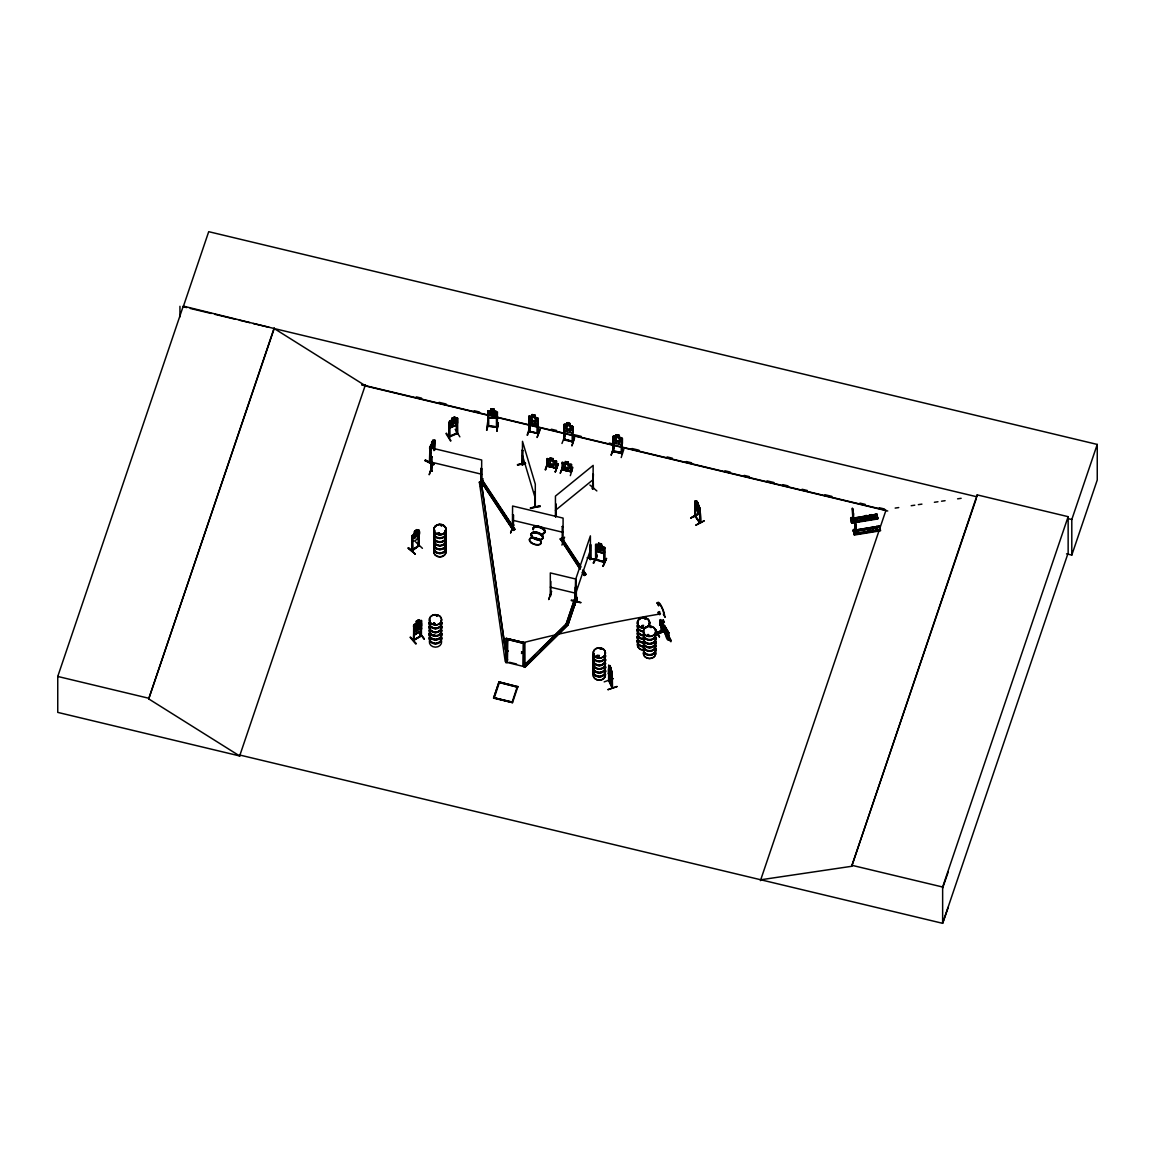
<?xml version="1.0" encoding="UTF-8"?>
<svg xmlns="http://www.w3.org/2000/svg" width="1155" height="1155" viewBox="0 0 1155 1155"><rect width="100%" height="100%" fill="white"/><g stroke="black" fill="none" stroke-linecap="round" stroke-linejoin="round"><path stroke-width="1.5" d="M556.364 468.251L556.407 461.206L555.555 461.004L556.493 460.932L556.508 468.251L548.076 465.768M562.961 469.854C563.524 469.782 561.936 460.585 562.961 462.635M550.675 595.922L550.834 581.384M457.38 433.01L448.703 436.879L449.757 436.373M851.683 518.84L851.553 519.519M853.328 514.971L853.199 521.252C850.325 490.702 855.061 525.381 853.04 510.77M853.531 514.928L853.401 521.223L852.549 508.518L853.083 509.976M855.061 521.482L854.671 531.228M854.83 520.963L856.057 525.828L855.768 533.134L855.176 530.477M669.106 636.521L665.915 630.255L667.229 634.153C662.537 628.161 672.99 646.179 667.835 635.279L669.063 636.593M851.538 519.519L851.047 518.263L851.047 519.822M852.13 518.927L852.635 518.739M853.747 530.939L853.531 531.055M576.417 601.192L576.244 586.235L576.316 601.336L576.605 599.936M590.754 558.212L590.133 559.525L590.422 558.125M590.754 558.327L590.133 559.352M413.375 640.318L421.474 635.337M414.27 640.231L414.096 625.664L413.49 640.606L414.385 639.538M420.478 636.03L421.488 635.77M429.415 462.144L430.252 461.177L429.415 461.625M608.627 680.021L609.032 680.873M608.627 680.54L608.685 665.381L609.869 667.272L609.219 666.767L609.811 672.701L611.515 674.924M612.28 686.893L612.15 687.687M487.713 425.502L488.623 426.44L487.829 426.455L487.8 411.079L491.005 410.732L491.005 408.986L494.225 409.274L494.21 411.108L495.712 411.887L495.712 415.15L494.109 416.406L491.106 416.147L489.503 414.602L489.503 411.339L491.106 410.891L491.005 408.986M487.771 411.844L488.623 412.205L488.724 426.44C484.479 424.982 497.863 428.765 497.459 426.412M486.602 430.266L487.67 422.008M488.031 422.037L487.121 430.021M497.329 427.206L497.43 411.916L494.21 411.108L494.225 409.274M496.289 411.296L487.785 411.166M496.448 412.898L497.357 412.696L496.448 412.898L496.477 427.162M496.318 418.355L497.43 416.623L496.318 418.355L488.782 417.691L487.8 415.771L488.854 417.634L496.26 418.197M497.978 422.658L496.939 431.19L498.094 422.932M498.036 422.687L496.982 430.902M580.864 602.434L571.379 599.979M576.663 600.037L575.984 601.264L576.013 578.309L590.393 535.862L590.422 558.645M438.337 533.711L438.481 533.942M437.731 533.235L438.655 532.657L438.467 533.827M441.788 525.554L440.835 525.64L441.759 525.843M433.558 623.657L434.078 624.205M434.814 623.729L434.396 624.09M436.359 615.86L437.168 615.485M433.385 634.644L433.544 635.467M436.633 615.86L437.269 616.193M433.717 634.976L434.8 634.615M597.106 656.762L597.222 657.166M597.756 657.209L597.655 656.257L598.738 656.228M600.441 649.312L601.25 648.937M600.571 648.648L600.196 649.038M600.513 648.691L600.845 648.922M641.704 626.833L641.776 626.27M641.935 627.006L643.046 627.021M645.457 618.965L644.476 618.676L645.472 618.849M643.191 626.92L642.584 626.097M647.551 635.452L648.316 635.467M650.987 627.338L650.467 627.396M650.51 627.338L651.319 627.526M658.653 614.215C660.602 616.135 661.425 611.067 658.653 614.215A1144.013 608.151 1.2 0 0 522.883 642.743M660.559 620.134L667.388 632.42L660.53 620.177M660.082 624.638L667.388 637.17L660.53 624.451M432.273 445.267L430.844 445.527L431.883 446.075L430.801 449.685L432.244 445.96L433.674 445.657L432.576 445.123L433.645 441.686L432.317 445.022M434.28 447.375L434.756 440.084L433.038 441.932L433.096 440.055L430.757 445.902L430.757 449.18L431.58 449.411M865.543 517.483L865.745 518.537M522.349 464.974L522.493 449.974L522.421 465.075L522.147 463.66M534.967 492.853L535.068 492.059L534.982 507.161C534 503.984 536.324 508.041 534.881 506.482M611.529 675.43L610.75 671.69L611.5 671.358L609.508 667.056L610.244 670.636M571.263 600.6L580.748 602.78M456.499 433.529L457.539 433.399L457.539 418.11L457.582 422.889L456.543 425.04L449.887 428.014L448.949 426.585L449.858 420.868L456.572 418.009M433.139 447.23L433.962 444.675M556.378 466.505L555.31 467.992L548.019 466.259L548.062 458.766L547.21 458.564L547.975 459.04L547.845 466.331L547.095 466.144L556.421 467.876M547.889 461.769L545.218 469.782L547.845 463.516M548.293 461.639L545.68 469.811M547.975 466.274L548.091 465.927M555.31 460.845L556.378 461.812L547.08 459.502L548.019 466.259L555.642 468.093L555.642 460.73M555.757 467.212L555.454 468.006L556.421 467.356M558.37 464.209L555.237 472.106L557.923 463.862M557.879 463.834L555.31 471.846M563.221 465.436L560.218 473.362L563.294 465.22M570.642 464.324L571.494 464.527L570.642 464.324L570.455 471.644L571.407 470.951M572.866 467.414L570.325 475.658M481.606 468.93L480.841 468.454L481.693 468.656L481.577 483.223L481.693 460.008L431.19 447.923L431.075 471.139L431.19 456.572L432.057 456.759L431.956 470.749M432.057 456.759L431.104 456.846M431.84 466.793L429.198 474.763L431.883 466.764M431.32 470.215L431.927 471.283M432.143 470.489L432.057 471.283L431.32 470.735M480.653 482.559L481.563 482.66M480.841 468.454L480.827 483.064L480.827 482.097M483.064 478.762L480.494 486.775M529.813 417.431L529.062 416.955L529.813 417.431L529.914 431.681L528.99 430.598M527.113 435.132L529.741 427.162M527.532 435.19L530.232 427.307M529.914 431.681L538.447 433.37L537.306 432.937M537.393 419.207L538.346 419.121L537.393 419.207L537.436 433.096M538.331 432.793L537.306 433.457L537.494 422.485M538.244 418.384L538.129 433.688L538.447 432.851M539.775 429.241L537.075 437.5L540.222 429.617M513.354 515.13L512.589 514.654L513.354 515.13L513.239 528.86M510.597 532.859L513.758 524.716L510.64 532.83M562.211 540.194L563.062 541.305L562.139 541.045L563.062 541.305L563.091 518.104L512.589 506.02L512.401 529.134L513.369 528.456L513.311 529.38M563.914 425.3L564.68 425.776L564.766 440.026L563.857 438.943M565.084 435.348L561.965 443.477M572.346 427.263L573.198 427.466L572.346 427.263L572.158 441.802L573.299 441.196M571.927 445.844L574.584 437.572L571.985 445.57M562.24 526.55L563.091 526.752L562.24 526.55L562.211 541.161M562.037 540.656L563.091 540.453M564.593 537.147L561.908 545.102M613.146 436.417L614.07 436.041L613.031 436.388L613.074 451.677L613.002 437.355L613.955 437.283L613.955 451.807L613.218 450.724M613.781 447.274L611.111 455.287L613.738 447.303M621.534 442.61L621.506 453.655L621.534 439.044M622.386 439.247L621.433 439.319M576.244 586.235L576.013 586.957L576.576 586.321M590.133 559.525L590.393 544.51L590.566 558.933M590.609 559.468L590.725 544.582M621.52 453.612C626.819 451.663 598.319 449.656 622.386 453.251M621.188 457.568L623.816 449.367M590.393 558.212L590.465 559.237M587.375 557.937L595.33 559.8L595.634 558.832M547.051 464.281L548.091 466.216L555.338 467.905M550.155 457.958L553.303 458.607L553.173 460.484L554.718 461.437L554.718 464.7L553.173 465.739L550.271 465.046L548.712 463.271L548.712 460.008L550.271 459.791L550.184 457.871L550.184 459.618M563.062 462.707L562.052 463.184L565.185 463.213M562.052 467.876L563.005 469.854L570.31 471.587C571.999 469.883 572.519 465.71 570.267 464.483L563.077 462.866M563.005 469.854L570.339 471.5M568.26 462.289L565.185 461.466L565.257 463.386L563.698 463.603L563.698 466.865L565.257 468.627L568.159 469.32L569.718 468.295L569.718 465.032L568.159 464.079L568.188 462.231M568.26 464.036L568.289 462.202M551.628 591.36L548.712 599.561L551.368 591.591M575.219 587.245L575.306 601.394M577.052 597.698L574.324 605.696L577.024 597.467M415.728 534.462L417.576 531.343L416.074 534.534L417.634 535.371L415.612 535.285L413.562 538.591L415.107 535.285L413.634 534.447L415.771 534.433M240.081 755.11L239.778 755.976L57.75 712.39L57.75 676.455L183.255 306.104L274.211 328.54L148.706 698.905L239.648 755.948L239.951 755.081L942.639 923.321L948.226 907.253M186.764 307.605L183.255 306.768L208.709 231.679L1097.25 444.43L1097.25 479.989L1071.797 555.079L1066.541 553.823M148.706 698.905L274.211 327.876M239.648 755.948L365.456 384.716M529.957 422.903L529.033 420.853L529.957 422.932L537.292 424.679L538.374 423.25M535.241 415.266L532.109 414.616L535.241 415.266L535.155 424.174M535.213 417.099L538.374 418.543L529.033 416.161L529.033 431.566L538.216 433.645M563.958 429.299L563.857 424.592L564.91 424.188C568.549 426.267 565.647 420.276 570.094 423.611L570.007 432.519M564.867 424.116L572.129 426.007L570.094 425.358M564.809 431.248L563.885 429.198L564.809 431.277L572.158 433.024L573.227 431.595M570.094 423.611L566.961 422.961M572.1 432.995L573.097 431.393M506.179 638.369L524.688 642.801L506.179 638.369L506.063 662.652L507.42 662.595L507.81 638.787L523.518 642.642L523.273 666.421L524.688 666.738L524.442 642.873L506.424 638.556L506.063 662.652M517.916 686.445L512.531 702.659L493.589 698.125L498.974 681.912L517.916 686.749L498.974 681.912M493.589 698.125L498.974 682.215M517.238 686.763L512.156 702.096L494.268 697.808L499.364 682.475L517.238 687.066L499.364 682.475M613.045 441.051L613.998 443.044L621.347 444.805L622.415 443.376L622.386 438.496M621.318 437.788C610.764 437.038 614.345 435.117 619.282 435.392L619.311 437.312M619.196 444.285L619.282 435.392M621.26 437.716L619.282 437.139M576.013 592.544L590.393 550.083M523.489 666.291L524.933 667.345L567.625 625.418L566.167 623.931L575.161 597.395L577.009 597.842L568.015 624.812L566.167 624.379L539.804 650.265M566.167 624.379L575.161 597.842L577.009 598.29L568.015 624.812M760.438 880.644L885.957 510.279L496.679 417.071M760.741 879.778L851.683 866.293L977.202 494.889L1068.144 516.675L1068.144 552.971L942.639 923.321L942.639 887.026L1068.144 516.675M851.683 866.293L976.322 498.498M1071.797 555.079L1071.797 519.519L1097.25 444.43M942.639 888.065L948.226 871.982M507.565 662.551L523.273 666.421L523.518 665.728M408.422 547.961L415.237 553.996L408.09 548.279M408.394 548.004L415.136 554.039L408.437 547.73M420.665 631.005L421.561 628.652L420.723 631.02L414.616 634.802L420.723 631.02M420.536 627.439L421.402 625.216M856.202 526.868L855.119 520.4L854.859 521.511M593.396 488.493L593.15 474.026L592.443 488.839L593.468 488.392M695.685 505.471L696.494 508.041L698.847 509.99C697.403 493.214 702.933 523.951 700.103 523.042L694.79 515.65L699.815 523.201L699.757 507.853M695.657 516.516L694.79 516.169L694.906 500.895L695.353 508.099L699.208 513.888L690.719 518.09L699.251 513.542L695.411 508.056M699.815 522.681L699.555 521.742M662.393 622.776L662.508 631.525M661.497 622.949L661.772 631.915L661.31 631.092M411.815 550.69L419.164 545.492L412.046 551.022L412.321 549.78L418.572 545.983L418.846 531.04L418.428 531.762M418.543 545.954L418.846 544.741M453.294 421.532L455.619 418.933L453.814 421.748L455.705 422.975L453.236 422.369L450.753 425.156L452.63 422.254L450.84 421.041L453.265 421.416M410.444 637.112L416.248 643.552M595.359 559.67L587.447 557.822M596.384 545.723L595.691 545.189L596.399 560.016L595.792 558.89M595.576 549.188L596.5 551.238L603.574 553.534L604.657 552.047M598.593 543.11L601.64 544.005L603.011 550.199L601.495 551.108L598.694 550.199L597.178 548.307L597.178 545.044L598.694 544.943L598.622 543.023L598.622 544.77M596.5 551.238L595.72 544.467M597.251 555.353L593.67 563.294M597.308 555.656L593.237 563.207L597.308 555.367M596.399 559.511L603.747 561.677M603.719 548.12L604.671 548.12L603.719 548.12L603.776 562.456L604.643 562.644L604.657 547.355L596.572 544.106L595.576 544.496L595.619 559.8L596.485 559.987L596.514 545.463M604.614 547.441L604.556 562.687L595.619 559.8M603.574 553.534L596.543 551.152M603.776 562.456L604.758 561.806L587.419 557.648M603.719 562.341L603.978 561.503L603.805 562.413M602.924 566.066L606.505 558.356L603.054 566.369M603.011 566.354L606.49 558.659M611.717 678.433L612.251 677.639M612.208 677.552L611.746 678.548L608.945 672.614L608.714 665.482M612.107 680.988L611.63 681.999L608.382 673.567M439.492 533.596L438.005 533.913M434.742 623.989L435.045 624.133M507.406 641.357L507.435 641.819M507.435 651.391L507.623 650.583L507.623 651.449M507.507 651.55L507.507 650.496M507.594 659.852L507.594 659.678M598.247 656.069L598.377 657.209M598.911 656.921L598.362 656.184M641.516 626.255L642.267 627.497L642.931 626.385M648.836 635.221L648.605 635.582M648.836 635.409L648.085 634.369M450.926 440.762L446.451 433.154M425.054 460.643L433.5 464.931L433.775 464.238M433.775 464.541L425.285 460.268L433.76 464.267M655.231 629.36L659.375 636.896L655.679 631.049M659.418 636.867L655.275 629.114L659.476 636.593M697.274 505.919L698.761 506.352L697.721 506.886L698.833 510.467L697.403 506.785L695.974 506.468L697.043 505.904L696.017 502.439L697.245 505.746M868.242 529.149L868.084 529.986M868.112 529.51L869.758 529.048M420.16 624.682L416.392 628.349L415.078 627.743M699.757 512.517L690.676 517.974M413.288 639.841L420.795 636.246M667.07 632.55L660.53 619.614L660.487 624.898M609.32 681.176L609.306 675.863M612.525 687.528L608.974 680.512M492.391 413.071L489.937 411.238L491.943 413.418L489.85 415.324L492.636 413.865L495.408 415.814L493.272 413.548L495.307 411.714L492.608 413.028M433.183 440.098L431.537 442.423M431.537 444.184L429.776 447.086L434.843 440.142L434.699 450.132M429.776 461.134L429.458 462.26L429.92 447.404L429.761 462.491L429.833 447.028L429.761 461.971M434.41 441.094L434.41 449.974M430.209 447.548L429.458 448.039M425.04 460.686L425.329 459.993L433.746 464.324M430.656 452.789L429.833 451.692M575.176 600.932L575.609 601.842M695.324 502.555L695.166 501.761L695.368 516.848L695.685 502.208L696.494 502.786C695.44 497.415 700.45 507.363 696.451 500.909M700.103 522.536L695.671 516.343M537.205 424.491L538.244 423.048M555.266 467.833L556.306 466.389M621.217 444.704L622.386 443.202M421.561 623.96L413.75 628.782L414.616 634.802M414.602 533.278L413.418 534.794L413.418 538.057L414.602 538.533L417.98 534.462L417.98 531.199L416.796 531.545L416.796 529.611L414.443 531.473L414.443 533.22L414.53 531.459L416.883 529.669M592.861 488.435L593.222 487.67M411.815 550.776L412.465 536.079L412.783 550.531L412.032 550.574M522.147 463.834L522.753 465.003M535.314 506.453L534.881 507.002M449.006 421.965L449.858 420.868M415.136 627.945L416.435 624.812M433.616 623.123L433.544 624.278L434.987 624.047M649.081 635.467L647.435 635.077M416.392 623.108L415.078 624.48L415.136 631.207L416.435 631.814L420.16 628.103L420.16 621.419L418.846 621.621L418.875 619.686L416.248 621.274L416.248 623.021M609.349 680.771L608.945 679.905M568.015 624.379L566.167 623.931L523.489 665.843L524.933 667.345M524.745 665.063L534.779 655.203M524.933 666.897L567.625 624.985L566.167 623.931M867.29 518.624L867.564 517.382M870.062 530.174L868.546 530.419M869.874 530.506L869.758 528.903M420.593 636.304L420.478 621.794L421.2 621.361L421.344 635.9L421.402 620.553L413.678 625.303L414.515 624.176M415.829 644.071L410.112 637.329M547.239 465.768L547.975 465.407M571.494 464.527L571.508 471.832L562.081 469.739L562.976 469.002M570.541 470.792L570.628 471.673M528.961 431.161L538.331 433.313M563.9 439.348L573.299 441.715M659.346 612.641C661.382 609.941 655.419 613.276 658.783 612.959M451.952 420.102L450.522 421.315L450.522 424.578L451.952 425.358L456.066 422.152L456.066 418.89L454.622 418.933L454.68 416.998L451.807 418.254L451.807 420.001M556.32 516.415L556.075 504.23L555.685 516.949M592.746 489.056L593.396 474.229M487.771 426.065L497.357 426.917L488.767 425.791M555.44 510.322L593.15 479.614M412.898 541.623L412.176 540.323C415.223 544.684 422.788 531.632 418.298 530.246L412.09 535.703L412.191 551.022M412.696 536.281L411.815 536.584M422.412 548.322L415.713 541.984M412.768 550.083L411.743 550.358M521.482 651.983L522.45 652.431L521.641 651.983M522.233 652.503L521.497 653.528L522.046 652.33M433.139 441.99L433.962 441.398L433.948 450.623M450.537 440.95L446.003 433.601M600.109 547.456L602.665 546.69L600.759 548.076L602.78 550.747L600.152 548.264L597.554 549.101L599.517 547.658L597.626 545.044L600.095 547.412M593.049 488.276L593.15 465.393L555.44 496.101L555.44 516.747M592.443 488.464L593.006 487.728M438.351 532.845L438.221 533.812M433.573 623.151L434.497 622.949M434.655 623.382L434.237 622.978M597.77 656.17L598.045 657.166M598.68 657.253L597.279 657.08M418.861 625.635L416.435 627.136L416.435 630.413L418.861 628.912L418.846 622.213L416.392 623.686L416.392 626.948L418.846 625.476M414.298 625.894L413.375 626.097M418.962 632.03L424.26 639.018L418.514 632.002M421.055 635.048L420.824 636.275M421.402 635.813L413.577 640.549L413.707 625.202M424.26 639.018L418.919 632.016M418.413 545.535L412.162 550.473M562.196 468.872L571.595 471.558L562.023 469.681L562.196 462.159M562.99 469.926L563.062 462.361M431.306 470.764L432.057 470.995L431.017 470.576M529.163 430.642L529.928 430.786M481.563 483.18L480.841 483.021M563.914 439.001L573.125 442.033L573.097 426.729L572.057 425.892M573.068 441.99L563.727 439.824L563.885 424.506M622.256 453.771L613.204 451.287M868.43 529.12L869.513 528.932M609.551 675.386L611.24 678.938L610.504 671.56M696.451 502.656L695.426 501.01L699.237 506.468M699.757 522.594L699.815 507.911M700.06 508.749L699.309 508.258M695.368 516.487L695.166 515.39L695.18 516.227M704.218 520.746L695.714 525.222L704.232 520.804M506.381 656.083L481.245 481.765L482.92 480.985L514.841 529.192L513.167 530.419L481.245 481.765L479.339 482.4M482.92 480.985L481.245 482.213L505.356 649.413M513.167 530.419L514.841 529.192M579.435 568.217L560.291 538.851L561.965 538.057L581.109 566.99M560.291 539.284L561.965 538.057M585.903 574.223L584.228 575.45L585.903 574.223L583.03 569.877M451.865 418.341L454.68 416.998M448.645 436.46L449.035 437.24L448.746 422.716L449.526 422.369L449.642 436.965L448.862 437.269L457.438 433.443L457.279 418.962L456.499 419.308L456.658 433.789L457.149 432.634M449.685 422.629L448.746 422.716M456.658 419.568L457.279 418.962M449.901 427.841L456.485 424.953M449.613 436.186L456.615 433.342M455.171 429.314L459.863 436.85M610.778 673.986L609.161 670.579L609.522 675.401M660.472 620.856L660.169 625.086L660.169 619.802M663.1 619.831L664.139 622.502M663.1 620.639L663.345 619.73M662.58 622.704L661.743 621.289L661.483 621.968M662.104 630.962L662.205 622.112L661.209 622.43L661.209 631.309M661.584 623.108L662.58 622.559M660.487 619.629L668.904 633.157L664.24 625.562M656.935 632.319L666.002 629.056M657.123 632.622L666.06 628.898M661.613 630.962L657.137 632.406M665.078 630.587L657.628 633.561L666.594 630.096M657.657 633.315L666.551 629.778M528.99 416.262L532.109 416.363L532.137 414.53L532.195 423.466M665.424 628.392L663.981 626.501L669.034 634.961L668.933 640.115C665.02 642.166 662.811 616.741 664.024 630.644M665.323 633.604L669.438 640.534M669.438 637.589L670.896 640.014C671.055 644.562 668.153 630.442 665.323 630.168L666.421 634.658L670.896 641.776M608.425 673.654L608.483 668.846M610.822 671.531L609.71 668.99L609.652 670.911L608.772 669.063L612.15 676.382M610.822 673.278L609.956 669.842L610.677 671.936M611.717 674.881L609.739 671.459M434.381 635.394L433.775 635.495M609.811 667.446L609.869 665.525L612.251 672.946L612.251 688.236L608.656 680.613M608.974 666.291L608.902 680.728M611.053 668.052L609.768 665.554M608.945 672.614L608.685 670.059M608.685 665.381L611.832 671.43M611.818 687.572L612.193 673.12L612.525 688.048M604.166 681.883L613.334 678.635M609.349 680.916L612.251 687.716M617.001 686.431L607.833 689.694L617.015 686.676M449.526 436.085L449.613 436.937L449.526 422.369M866.091 517.108L867.188 517.166M867.058 518.609L865.745 518.393M869.628 530.491L868.791 530.535M522.724 450.695L522.161 450.046M525.366 463.011L517.411 464.729L525.482 463.155M517.512 465.061L525.539 463.444M530.405 507.94L539.919 505.818L540.049 506.54M540.049 506.496L530.39 508.157L539.948 506.164M418.861 625.057L420.16 624.841M480.653 482.934L481.794 482.906M851.668 522.796L850.73 517.671L853.386 517.238L854.252 521.728L851.596 522.161M874.234 514.769L876.89 514.148L850.715 518.754L853.458 517.556M864.777 516.126C868.56 526.637 860.995 513.73 867.434 515.693L868.372 519.75M869.802 515.303C873.584 525.828 866.005 512.921 872.458 514.87L873.397 518.942M876.89 514.336L850.629 518.523L850.889 519.533L876.89 514.437M850.816 519.317L877.121 515.621M875.389 515.939L850.831 519.375L877.064 515.202M875.375 515.852L850.961 519.909M851.408 518.754L851.336 521.064L851.278 518.234M851.596 522.638L877.814 518.407L851.654 522.724L851.596 521.41L854.252 520.992L854.325 522.233L853.386 517.238M875.837 517.787L851.596 521.41M851.48 521.959L877.656 517.599L877.916 518.927L851.726 523.172L851.495 522.017M877.728 518.133L851.538 522.363M855.018 523.013L855.119 522.176M853.3 529.539C859.421 529.438 852.534 528.586 853.372 530.607M853.632 530.145L853.92 532.931L853.863 530.102M855.09 530.708L879.648 526.998L879.388 526.102L853.213 530.405L853.516 531.704M879.59 526.983L853.473 531.416M854.05 531.314L854.686 530.665M855.263 531.43L867.506 529.524M870.971 528.86L877.973 527.821M880.413 530.26L854.195 534.534L853.3 530.477L879.388 526.146L880.5 530.795L854.296 535.025L854.166 533.292L856.894 533.177M854.252 534.678L853.978 533.639L880.24 529.481L880.399 530.275M880.399 530.087L853.978 533.639M895.168 508.085L898.734 507.565M911.208 505.717L914.774 505.183M918.341 504.648L921.921 504.129M934.395 502.281L937.961 501.746M941.527 501.212L945.093 500.693M957.582 498.83L961.148 498.31M664.645 625.649L668.889 633.128M668.427 633.041L664.197 625.577M532.21 416.45L530.65 416.652L530.65 419.929L532.21 421.69L535.111 422.384L536.656 421.358L536.656 418.096L535.27 417.186M567.062 424.795L565.502 424.997L565.502 428.274L567.062 430.035L569.964 430.728L571.523 429.703L571.523 426.44L569.964 425.488M616.25 436.561L614.691 436.778L614.691 440.041L616.25 441.816L619.152 442.509L620.711 441.484L620.711 438.221L619.152 437.269M866.784 518.682L865.961 518.552M418.399 530.217L419.149 530.275M661.772 623.021L661.497 631.828M564.55 439.535L564.752 439.174M622.17 453.294L622.285 438.496L621.217 437.759M562.889 540.757L562.052 540.554M421.532 624.104L420.637 623.902M420.564 620.423L421.561 620.553L421.532 628.768M491.005 409.072L494.21 409.361M412.537 550.242L412.465 536.079M621.65 452.688L614.056 451.157M438.655 532.657L439.593 533.466M438.655 532.715L439.564 533.264M456.485 418.009L457.582 418.197M563.149 469.233L570.44 471.067M613.002 437.355L613.868 437.557M564.867 439.376L572.245 441.094M480.971 482.097L481.693 482.357M480.841 482.675L481.722 482.804M512.56 528.745L513.354 529.365L513.441 514.856M568.188 463.992L571.263 465.393M190.257 308.443L211.25 313.467M214.743 314.304L235.736 319.329M239.229 320.166L249.725 322.678M253.219 323.516L268.971 327.284M1068.346 518.696L1071.797 519.519M616.149 434.728L619.253 435.478M532.21 417.027L535.155 417.807M567.062 425.372L570.007 426.152M616.25 437.153L619.196 437.933M532.21 420.29L535.111 420.983M567.062 428.635L569.964 429.328M616.25 440.416L619.152 441.109M416.305 396.887L421.575 398.143M439.102 402.344L446.119 404.033M474.171 410.747L479.44 412.003M532.036 424.607L537.306 425.863M551.325 429.212L556.595 430.483M574.122 434.684L581.138 436.359M609.19 443.072L614.46 444.329M631.987 448.53L639.004 450.219M667.056 456.932L672.326 458.189M686.344 461.552L691.614 462.809M724.921 470.792L730.191 472.048M744.21 475.398L749.48 476.669M767.007 480.855L774.023 482.545M782.787 484.638L788.057 485.894M802.075 489.258L807.345 490.514M824.872 494.715L831.889 496.39M859.941 503.118L865.211 504.374M879.229 507.738L884.499 508.994M487.915 414.977L361.659 384.745L365.168 385.582L274.211 328.54L976.899 496.794L977.202 494.889M363.608 385.51L488.074 415.309M496.838 417.403L887.747 511.001M431.19 462.144L481.693 474.243M512.589 520.241L563.091 532.34M550.314 587.144L575.565 593.194M523.345 666.421L523.446 643.205L507.42 639.365L523.273 643.335M493.589 697.837L512.531 702.659M851.683 865.254L942.639 887.026M57.75 676.455L148.706 698.241M509.557 662.291L516.53 664.01M497.357 426.397L497.213 427.278M662.104 622.069L661.959 622.805M528.99 431.494L529.134 416.204M547.138 466.1L547.21 458.564M529.048 431.003L530.015 430.887M643.624 640.808L643.653 640.823A6.122 5.14 0 0 0 649.485 647.392A6.122 5.14 0 0 0 655.52 640.996M643.624 651.998L643.653 652.012A6.136 5.169 0 0 0 649.485 658.581A6.136 5.169 0 0 0 655.549 652.171M429.877 451.822L430.382 452.847M416.984 625.173L415.338 624.162L417.518 624.783L419.727 621.52L418.067 624.537L419.828 625.476L417.547 625.216M621.246 437.673L622.415 438.669M589.902 485.042L596.846 490.933M412.09 540.396L412.176 535.66M699.699 522.378L699.612 508.113M610.807 673.986L611.356 675.112L610.88 673.221M418.875 621.448L418.933 619.759L416.248 621.274M421.561 625.245L420.593 627.512L414.501 631.251L413.707 629.865M877.771 518.292L876.89 514.148M850.831 519.404L851.524 519.317M575.103 601.813L575.565 578.973L550.314 572.923L550.329 595.879M562.918 539.948L580.157 565.979M583.03 570.325L585.903 574.67M560.291 538.851L580.402 569.213M582.308 572.115L584.228 575.002M582.308 572.548L584.228 575.45M482.92 481.433L514.841 529.64M481.245 481.765L513.167 529.972M454.68 418.745L454.724 417.085M663.345 620.553L664.385 622.401M660.169 624.494L667.388 637.17M660.082 624.999L660.588 625.808M610.013 666.998L610.721 667.922M609.811 671.3L610.923 673.654M593.468 487.886L592.443 488.839M610.923 669.799L611.5 678.332L609.133 673.466M879.518 526.709L855.22 530.91M851.177 519.49L851.047 518.263M522.493 455.546L535.299 498.354M611.731 671.459L612.15 672.975M874.234 514.581L875.158 518.653M855.956 530.044L856.894 534.101L856.822 532.859M855.971 533.105L855.22 522.97M851.278 519.779L851.567 521.02M853.863 531.661L854.151 532.903M479.339 481.953L505.255 661.627M419.077 545.478L419.077 530.203M875.966 530.809L875.028 526.94M873.31 531.242L872.372 527.373M870.942 531.618L870.018 527.748M868.286 532.051L867.362 528.182M855.956 529.106L856.028 530.174M698.125 503.176L698.082 504.995M697.764 503.132L696.768 501.718M696.537 500.851L696.595 502.743M695.166 501.761L695.18 516.747M670.521 639.913L670.521 640.967L670.073 639.09M662.104 621.881L661.122 622.126M616.178 434.641L616.25 443.592M609.912 665.67L609.912 667.417M577.009 598.29L576.995 597.424L574.324 605.696M573.068 426.816L573.068 431.479M566.99 422.874L567.062 431.811M556.075 504.23L556.075 516.213M534.736 492.131L535.299 507.002L535.299 484.133L522.493 441.326L522.421 465.075M524.688 642.801L524.572 667.085M512.156 702.096L494.268 697.808M487.901 411.108L487.901 415.771M456.499 424.65L456.557 433.832M432.851 440.921L431.869 442.307M420.478 630.688L420.406 636.073M418.197 536.887L418.355 546.041M414.096 632.767L414.241 640.202M179.949 306.306L179.949 316.889M445.267 534.765A6.136 5.169 0 0 1 439.81 542.431A6.136 5.169 0 0 1 434.627 534.621M445.339 534.505A6.223 5.241 0 0 1 439.81 542.287A6.223 5.241 0 0 1 434.554 534.361M445.281 538.042A6.15 5.169 0 0 1 439.81 545.738A6.15 5.169 0 0 1 434.627 537.912M445.252 537.826A6.122 5.14 0 0 1 439.81 545.478A6.122 5.14 0 0 1 434.655 537.696M445.339 530.578A6.223 5.241 0 0 1 439.81 538.36A6.223 5.241 0 0 1 434.554 530.434M445.267 534.101A6.136 5.169 0 0 1 439.81 541.782A6.136 5.169 0 0 1 434.627 533.971M445.252 530.838A6.136 5.154 0 0 1 439.81 538.504A6.136 5.154 0 0 1 434.641 530.708M445.339 534.303A6.223 5.241 0 0 1 439.81 542.085A6.223 5.241 0 0 1 434.554 534.159M445.267 530.188A6.136 5.169 0 0 1 439.81 537.855A6.136 5.169 0 0 1 434.627 530.044M445.267 545.954A6.136 5.169 0 0 1 439.81 553.62A6.136 5.169 0 0 1 434.627 545.81M445.339 545.694A6.223 5.241 0 0 1 439.81 553.462A6.223 5.241 0 0 1 434.554 545.55M434.627 549.087A6.15 5.169 0 0 0 439.81 556.927A6.15 5.169 0 0 0 445.281 549.231A6.15 5.169 0 0 1 439.81 556.797A6.15 5.169 0 0 1 434.627 548.957M445.281 538.216A6.15 5.169 0 0 1 439.81 545.896A6.15 5.169 0 0 1 434.627 538.071M445.339 541.767A6.223 5.241 0 0 1 439.81 549.549A6.223 5.241 0 0 1 434.554 541.623M445.267 545.29A6.136 5.169 0 0 1 439.81 552.971A6.136 5.169 0 0 1 434.627 545.146M445.252 542.027A6.136 5.154 0 0 1 439.81 549.693A6.136 5.154 0 0 1 434.641 541.897M445.339 545.492A6.223 5.241 0 0 1 439.81 553.259A6.223 5.241 0 0 1 434.554 545.348M445.339 541.565A6.223 5.241 0 0 1 439.81 549.347A6.223 5.241 0 0 1 434.554 541.421M445.267 541.363A6.136 5.169 0 0 1 439.81 549.044A6.136 5.169 0 0 1 434.627 541.233M440.849 625.028A6.136 5.154 0 0 1 435.392 632.695A6.136 5.154 0 0 1 430.238 624.898M440.936 624.768A6.223 5.241 0 0 1 435.392 632.55A6.223 5.241 0 0 1 430.151 624.624M440.864 628.306A6.136 5.169 0 0 1 435.392 635.972A6.136 5.169 0 0 1 430.223 628.161M440.849 628.103A6.136 5.154 0 0 1 435.392 635.755A6.136 5.154 0 0 1 430.238 627.959M440.936 620.841A6.223 5.241 0 0 1 435.392 628.623A6.223 5.241 0 0 1 430.151 620.697M440.849 624.379A6.136 5.154 0 0 1 435.392 632.03A6.136 5.154 0 0 1 430.238 624.234M440.849 621.116A6.136 5.154 0 0 1 435.392 628.768A6.136 5.154 0 0 1 430.238 620.971M440.936 624.566A6.223 5.241 0 0 1 435.392 632.348A6.223 5.241 0 0 1 430.151 624.422M440.936 620.639A6.223 5.241 0 0 1 435.392 628.421A6.223 5.241 0 0 1 430.151 620.495M440.849 620.452A6.136 5.154 0 0 1 435.392 628.103A6.136 5.154 0 0 1 430.238 620.307M440.849 636.217A6.136 5.154 0 0 1 435.392 643.884A6.136 5.154 0 0 1 430.238 636.073M440.936 635.957A6.223 5.241 0 0 1 435.392 643.725A6.223 5.241 0 0 1 430.151 635.813M440.864 639.495A6.136 5.169 0 0 1 435.392 647.161A6.136 5.169 0 0 1 430.223 639.35M440.82 628.695A6.107 5.125 0 0 1 435.392 636.318A6.107 5.125 0 0 1 430.252 628.551M440.936 632.03A6.223 5.241 0 0 1 435.392 639.812A6.223 5.241 0 0 1 430.151 631.886M440.849 635.568A6.136 5.154 0 0 1 435.392 643.22A6.136 5.154 0 0 1 430.238 635.423M440.849 632.29A6.136 5.154 0 0 1 435.392 639.957A6.136 5.154 0 0 1 430.238 632.16M440.936 631.828A6.223 5.241 0 0 1 435.392 639.61A6.223 5.241 0 0 1 430.151 631.684M440.849 631.641A6.136 5.154 0 0 1 435.392 639.293A6.136 5.154 0 0 1 430.238 631.496M604.686 658.09A6.136 5.169 0 0 1 599.214 665.756A6.136 5.169 0 0 1 594.045 657.946M596.327 656.083A6.136 5.169 0 0 1 599.416 655.434M604.758 657.83A6.223 5.241 0 0 1 599.214 665.598A6.223 5.241 0 0 1 593.973 657.686M596.283 655.795A6.223 5.241 0 0 1 597.799 655.289M604.7 661.238A6.15 5.169 0 0 1 599.214 668.918A6.15 5.169 0 0 1 594.045 661.093A6.107 5.125 0 0 0 599.228 668.788A6.107 5.125 0 0 0 604.657 661.165M604.758 653.701A6.223 5.241 0 0 1 599.214 661.483A6.223 5.241 0 0 1 593.973 653.557M604.671 657.44A6.136 5.154 0 0 1 599.228 665.092A6.136 5.154 0 0 1 594.06 657.296M604.671 654.163A6.136 5.154 0 0 1 599.228 661.829A6.136 5.154 0 0 1 594.06 654.033M604.758 657.628A6.223 5.241 0 0 1 599.214 665.396A6.223 5.241 0 0 1 593.973 657.484M604.686 653.499A6.136 5.169 0 0 1 599.214 661.18A6.136 5.169 0 0 1 594.045 653.369M604.671 669.279A6.136 5.154 0 0 1 599.228 676.931A6.136 5.154 0 0 1 594.06 669.135M604.758 669.005A6.223 5.241 0 0 1 599.214 676.787A6.223 5.241 0 0 1 593.973 668.875M604.7 672.557A6.15 5.169 0 0 1 599.214 680.237A6.15 5.169 0 0 1 594.045 672.412M604.7 672.427A6.15 5.169 0 0 1 599.214 680.107A6.15 5.169 0 0 1 594.045 672.282M604.7 661.526A6.15 5.169 0 0 1 599.214 669.207A6.15 5.169 0 0 1 594.045 661.382M604.758 665.092A6.223 5.241 0 0 1 599.214 672.86A6.223 5.241 0 0 1 593.973 664.948M604.671 668.615A6.136 5.154 0 0 1 599.228 676.281A6.136 5.154 0 0 1 594.06 668.485M604.671 665.352A6.136 5.154 0 0 1 599.228 673.004A6.136 5.154 0 0 1 594.06 665.208M604.758 668.803A6.223 5.241 0 0 1 599.214 676.585A6.223 5.241 0 0 1 593.973 668.673M604.758 664.89A6.223 5.241 0 0 1 599.214 672.658A6.223 5.241 0 0 1 593.973 664.746M604.686 664.688A6.136 5.169 0 0 1 599.214 672.369A6.136 5.169 0 0 1 594.045 664.544M638.267 627.872A6.136 5.169 0 0 0 643.451 635.683A6.223 5.241 0 0 1 638.195 627.598M642.05 625.505A6.136 5.169 0 0 1 643.638 625.36M643.451 638.96A6.136 5.169 0 0 1 638.267 631.135M643.451 638.729A6.136 5.154 0 0 1 638.282 630.933M643.436 631.597A6.223 5.241 0 0 1 638.195 623.671M648.98 623.816A6.223 5.241 0 0 1 649.76 626.443M643.451 635.019A6.136 5.169 0 0 1 638.267 627.208M643.451 631.742A6.136 5.154 0 0 1 638.282 623.945M648.893 624.09A6.136 5.154 0 0 1 649.673 626.674M643.436 635.322A6.223 5.241 0 0 1 638.195 627.396M643.451 631.092A6.136 5.169 0 0 1 638.267 623.281M648.908 623.426A6.136 5.169 0 0 1 649.688 626.01M643.451 646.872A6.136 5.169 0 0 1 638.267 639.047M643.436 646.713A6.223 5.241 0 0 1 638.195 638.787M643.451 650.135A6.136 5.169 0 0 1 638.267 642.324M643.451 649.919A6.122 5.14 0 0 1 638.296 642.137M643.451 639.321A6.136 5.154 0 0 1 638.282 631.525M643.436 642.786A6.223 5.241 0 0 1 638.195 634.86M643.451 646.208A6.136 5.169 0 0 1 638.267 638.397M643.451 642.931A6.136 5.154 0 0 1 638.282 635.135M643.436 646.511A6.223 5.241 0 0 1 638.195 638.585M643.436 642.584A6.223 5.241 0 0 1 638.195 634.658M643.451 642.281A6.136 5.169 0 0 1 638.267 634.47M655.535 637.704A6.136 5.154 0 0 1 649.485 644.115A6.136 5.154 0 0 1 643.696 637.546M655.621 637.459A6.223 5.241 0 0 1 649.485 643.97A6.223 5.241 0 0 1 643.595 637.3M655.52 640.765A6.122 5.14 0 0 1 649.485 647.161A6.122 5.14 0 0 1 643.696 640.606M655.621 633.532A6.223 5.241 0 0 1 649.485 640.043A6.136 5.154 0 0 1 643.696 633.619M643.595 633.373A6.223 5.241 0 0 0 649.485 640.043A6.136 5.154 0 0 0 655.535 633.777M655.549 637.04A6.136 5.169 0 0 1 649.485 643.465A6.136 5.169 0 0 1 643.682 636.881M655.621 637.257A6.223 5.241 0 0 1 649.485 643.768A6.223 5.241 0 0 1 643.595 637.098M655.549 633.113A6.136 5.169 0 0 1 649.485 639.538A6.136 5.169 0 0 1 643.682 632.969M655.535 648.893A6.136 5.154 0 0 1 649.485 655.304A6.136 5.154 0 0 1 643.696 648.735M655.621 648.648A6.223 5.241 0 0 1 649.485 655.145A6.223 5.241 0 0 1 643.595 648.489M655.549 652.041A6.15 5.169 0 0 1 649.485 658.466A6.15 5.169 0 0 1 643.667 651.882M655.621 644.721A6.223 5.241 0 0 1 649.485 651.232A6.136 5.154 0 0 1 643.696 644.808M643.595 644.562A6.223 5.241 0 0 0 649.485 651.232A6.136 5.154 0 0 0 655.535 644.966M655.535 648.229A6.136 5.154 0 0 1 649.485 654.64A6.136 5.154 0 0 1 643.696 648.071M655.621 648.446A6.223 5.241 0 0 1 649.485 654.943A6.223 5.241 0 0 1 643.595 648.287M655.535 644.302A6.136 5.154 0 0 1 649.485 650.713A6.136 5.154 0 0 1 643.696 644.158M531.776 536.945A6.136 3.191 18.7 0 1 536.368 533.076A6.136 3.191 18.7 0 1 542.417 538.966A6.136 3.191 18.7 0 1 532.715 537.855M531.805 536.613A6.223 3.248 18.7 0 1 533.567 532.585A6.223 3.248 18.7 0 1 541.58 535.097A6.223 3.248 18.7 0 1 541.233 539.573M539.991 539.804A6.223 3.248 18.7 0 1 532.758 537.537M533.191 529.798A6.223 3.248 18.7 0 1 540.526 527.416A6.223 3.248 18.7 0 1 543.211 533.711M532.109 535.963A6.136 3.191 18.7 0 1 537.219 532.21A6.136 3.191 18.7 0 1 542.316 538.403M540.165 539.111A6.136 3.191 18.7 0 1 534.26 537.696M532.975 529.235A6.136 3.191 18.7 0 1 541.118 528.124A6.136 3.191 18.7 0 1 543.038 534M531.906 536.31A6.223 3.248 18.7 0 1 533.668 532.282A6.223 3.248 18.7 0 1 541.681 534.794A6.223 3.248 18.7 0 1 541.334 539.269M540.092 539.5A6.223 3.248 18.7 0 1 532.859 537.234M533.292 529.495A6.223 3.248 18.7 0 1 540.627 527.128A6.223 3.248 18.7 0 1 543.312 533.408M533.495 529.163A6.136 3.205 18.7 0 1 540.728 526.824A6.136 3.205 18.7 0 1 543.37 533.018M420.016 629.1L417.749 628.869L415.497 631.958L417.186 628.825L415.569 627.829L417.706 628.103L419.915 625.144L418.269 628.176L420.016 629.1M433.139 442.567L431.58 444.747L431.58 448.01L433.139 445.83L433.139 442.567M416.406 530.39L414.992 532.094L416.406 530.39M416.796 532.123L414.602 533.87L414.602 537.133L416.796 535.4L416.796 532.123M418.947 623.195L416.349 624.812L418.947 623.195M418.428 623.873L416.868 625.418L418.428 623.873M418.413 620.437L416.825 621.968L418.413 620.437M454.146 417.677L452.428 419.02L454.146 417.677M454.622 419.51L451.952 420.694L451.952 423.957L454.622 422.773L454.622 419.51M666.753 630.37L657.845 633.907L666.767 630.399M493.575 409.65L491.64 410.068L493.575 409.65M494.109 411.743L491.106 411.469L491.106 414.746L494.109 415.006L494.109 411.743M552.653 458.896L550.776 458.463L552.653 458.896M567.639 462.491L565.777 462.043L567.639 462.491M553.173 461.062L550.271 460.383L550.271 463.646L553.173 464.339L553.173 461.062M568.159 464.656L565.257 463.964L565.257 467.226L568.159 467.919L568.159 464.656M534.592 415.555L532.729 415.107L534.592 415.555M569.444 423.899L567.581 423.452L569.444 423.899M618.632 435.68L616.77 435.233L618.632 435.68M600.99 544.236L599.185 543.659L600.99 544.236M601.495 546.445L598.694 545.535L598.694 548.798L601.495 549.708L601.495 546.445M658.668 605.682L656.964 602.65L657.542 603.69A8.273 1.92 68.3 0 1 661.079 605.494A8.273 1.92 68.3 0 1 664.616 616.265L665.208 617.304L663.389 614.085L663.981 615.124A6.901 1.603 68.3 0 0 661.021 606.144A6.901 1.603 68.3 0 0 658.076 604.628L658.668 605.682M698.024 505.558L696.494 503.378L696.494 506.641L698.024 508.821L698.024 505.558M668.947 636.752L666.421 632.146L668.947 638.383L668.947 636.752M610.88 677.075L609.739 674.722L609.811 668.038L610.923 670.391L610.88 677.075M877.742 530.52L876.804 526.463L877.742 530.52M436.749 533.827A6.136 5.169 0 0 0 446.047 529.481A6.136 5.169 0 0 0 436.922 524.89A6.136 5.169 0 0 0 436.749 533.827M436.763 534.159A6.122 5.14 0 0 0 446.018 529.827A6.122 5.14 0 0 0 436.922 525.251A6.122 5.14 0 0 0 436.763 534.159M436.749 533.971A6.15 5.169 0 0 0 446.061 529.611A6.15 5.169 0 0 0 436.908 525.02A6.15 5.169 0 0 0 436.749 533.971M432.331 624.234A6.15 5.169 0 0 0 441.643 619.874A6.15 5.169 0 0 0 432.504 615.283A6.15 5.169 0 0 0 432.331 624.234A6.15 5.169 0 0 0 441.643 619.889A6.15 5.169 0 0 0 432.504 615.283A6.15 5.169 0 0 0 432.331 624.249M596.153 657.296A6.15 5.169 0 0 0 605.465 652.95A6.15 5.169 0 0 0 596.327 648.345A6.15 5.169 0 0 0 596.153 657.296M596.182 657.469A6.122 5.14 0 0 0 605.437 653.138A6.122 5.14 0 0 0 596.341 648.561A6.122 5.14 0 0 0 596.182 657.469M640.404 627.064A6.122 5.14 0 0 0 649.659 622.733A6.122 5.14 0 0 0 640.563 618.156A6.122 5.14 0 0 0 640.404 627.064M640.39 627.396A6.136 5.154 0 0 0 649.673 623.065A6.136 5.154 0 0 0 640.563 618.474A6.136 5.154 0 0 0 640.39 627.396A6.15 5.169 0 0 0 649.688 622.863A6.15 5.169 0 0 0 640.549 618.272A6.15 5.169 0 0 0 640.375 627.223M646.425 635.669A6.15 5.169 0 0 0 655.737 631.309A6.15 5.169 0 0 0 646.598 626.703A6.15 5.169 0 0 0 646.425 635.669M646.439 635.842A6.122 5.14 0 0 0 655.694 631.511A6.122 5.14 0 0 0 646.612 626.934A6.122 5.14 0 0 0 646.439 635.842M649.485 647.738A6.122 5.14 0 0 0 655.52 641.343A6.122 5.14 0 0 1 649.485 647.753A6.122 5.14 0 0 1 643.696 641.213A6.122 5.14 0 0 0 649.485 647.738M531.055 542.749A6.136 3.191 18.7 0 0 540.915 543.63A6.136 3.191 18.7 0 0 533.697 537.826A6.136 3.191 18.7 0 0 531.055 542.749M531.156 542.431A6.136 3.191 18.7 0 0 541.031 543.298A6.136 3.191 18.7 0 0 533.798 537.508A6.136 3.191 18.7 0 0 531.156 542.431"/></g></svg>
